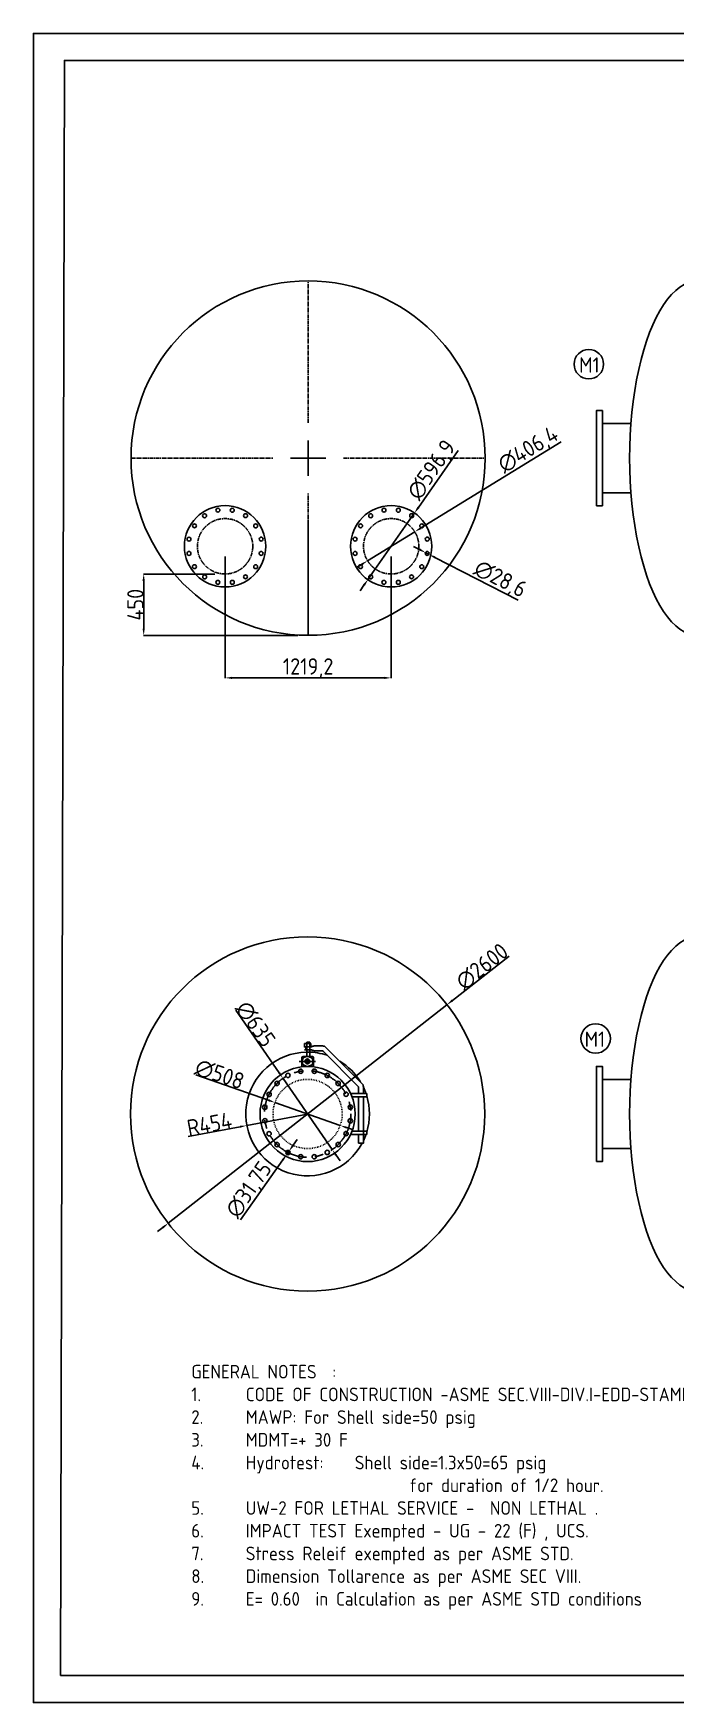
# Model space of a CAD drawing. Header units: inches. Extents: x 24244 to 45259, y -33 to 12215.
# Drawn here: x 24244 to 28959, y -33 to 12215 of the extents above; entities that cross this region are included whole.
import ezdxf

# ---------------------------------------------------------------- set-up
doc = ezdxf.new("R2010")
doc.units = ezdxf.units.IN
doc.header["$LTSCALE"] = 40
doc.header["$MEASUREMENT"] = 0
for name, pattern in [('ACAD_ISO02W100', [15, 12, -3]), ('ACAD_ISO03W100', [30, 12, -18]), ('CENTER', [50.8, 31.75, -6.35, 6.35, -6.35]), ('CENTER2', [1.125, 0.75, -0.125, 0.125, -0.125])]:
    doc.linetypes.add(name, pattern=pattern)
doc.layers.add('fitting', color=7, linetype='CENTER2')
doc.styles.get("Standard").update_dxf_attribs({"font": 'isocp.shx', "height": 110, "bigfont": '@extfont2.shx'})
doc.dimstyles.new('ISO-25', dxfattribs={"dimtxt": 120, "dimasz": 50, "dimexe": 1.25, "dimexo": 75, "dimtad": 1, "dimtxsty": 'Standard', "dimcen": 0, "dimclrd": 1, "dimclre": 1, "dimclrt": 1, "dimazin": 0, "dimtfac": 1, "dimtmove": 0, "dimatfit": 3, "dimfxl": 1, "dimtfillclr": 1, "dimarcsym": 0})

# ---------------------------------------------------------------- blocks, each defined once
blk = doc.blocks.new('*U196')
at = {"color": 0, "linetype": 'CENTER2', "transparency": 16777216}
for p, q in [((0, 260), (0, 1300.12)), ((-1300.12, 0), (-260, 0)), ((260, 0), (1300.12, 0)), ((0, -1300.12), (0, -260))]:
    blk.add_line(p, q, dxfattribs=at)
at = {"color": 0, "linetype": 'Continuous', "transparency": 16777216}
for p, q in [((0, -130), (0, 130)), ((-130, 0), (130, 0))]:
    blk.add_line(p, q, dxfattribs=at)
blk = doc.blocks.new('*D197')
at = {"color": 1, "lineweight": -2, "transparency": 16777216}
for p, q in [((25651, 8377), (25651, 7485)), ((26871, 8377), (26871, 7485)), ((25701, 7486), (26821, 7486))]:
    blk.add_line(p, q, dxfattribs=at)
at = {"color": 1, "transparency": 16777216}
for points in [[(25701, 7494), (25701, 7478), (25651, 7486)], [(26821, 7494), (26821, 7478), (26871, 7486)]]:
    blk.add_solid(points, dxfattribs=at)
at = {"layer": 'Defpoints', "color": 0, "transparency": 16777216}
for p in [(25651, 8452), (26871, 8452), (26871, 7486)]:
    blk.add_point(p, dxfattribs=at)
at = {"color": 1, "transparency": 16777216, "insert": (26261, 7556), "char_height": 120, "attachment_point": 5}
blk.add_mtext('1219,2', dxfattribs=at)
blk = doc.blocks.new('*D198')
at = {"color": 1, "lineweight": -2, "transparency": 16777216}
for p, q in [((28119, 9219), (27086, 8584)), ((26697, 8345), (27044, 8558)), ((26655, 8319), (26612, 8293))]:
    blk.add_line(p, q, dxfattribs=at)
at = {"color": 1, "transparency": 16777216}
for points in [[(27082, 8591), (27091, 8577), (27044, 8558)], [(26650, 8326), (26659, 8312), (26697, 8345)]]:
    blk.add_solid(points, dxfattribs=at)
at = {"layer": 'Defpoints', "color": 0, "transparency": 16777216}
for p in [(27044, 8558), (26697, 8345)]:
    blk.add_point(p, dxfattribs=at)
at = {"color": 1, "transparency": 16777216, "insert": (27880, 9154), "char_height": 120, "attachment_point": 5, "rotation": 31.5611}
blk.add_mtext('∅406,4', dxfattribs=at)
blk = doc.blocks.new('*D199')
at = {"color": 1, "lineweight": -2, "transparency": 16777216}
for p, q in [((25576, 8248), (25052, 8248)), ((25054, 8198), (25054, 7848)), ((26186, 7798), (25052, 7798))]:
    blk.add_line(p, q, dxfattribs=at)
at = {"color": 1, "transparency": 16777216}
for points in [[(25045, 8198), (25062, 8198), (25054, 8248)], [(25045, 7848), (25062, 7848), (25054, 7798)]]:
    blk.add_solid(points, dxfattribs=at)
at = {"layer": 'Defpoints', "color": 0, "transparency": 16777216}
for p in [(25651, 8248), (25054, 7798), (26261, 7798)]:
    blk.add_point(p, dxfattribs=at)
at = {"color": 1, "transparency": 16777216, "insert": (24993, 8023), "char_height": 120, "attachment_point": 5, "rotation": 90}
blk.add_mtext('450', dxfattribs=at)
blk = doc.blocks.new('*D202')
at = {"color": 1, "lineweight": -2, "transparency": 16777216}
for p, q in [((25437, 4574), (25970, 4387)), ((26497, 4202), (26017, 4370)), ((26544, 4186), (26591, 4169))]:
    blk.add_line(p, q, dxfattribs=at)
at = {"color": 1, "transparency": 16777216}
for points in [[(25973, 4395), (25968, 4379), (26017, 4370)], [(26547, 4193), (26541, 4178), (26497, 4202)]]:
    blk.add_solid(points, dxfattribs=at)
at = {"layer": 'Defpoints', "color": 0, "transparency": 16777216}
for p in [(26017, 4370), (26497, 4202)]:
    blk.add_point(p, dxfattribs=at)
at = {"color": 1, "transparency": 16777216, "insert": (25611, 4577), "char_height": 120, "attachment_point": 5, "rotation": 340.6636}
blk.add_mtext('∅508', dxfattribs=at)
blk = doc.blocks.new('*U200')
at = {"ltscale": 0.25}
blk.add_circle((0, 0), 15.9, dxfattribs=at)
blk = doc.blocks.new('*U201')
at = {"color": 0, "linetype": 'ByBlock', "lineweight": -2, "transparency": 16777216}
for p, rotation in [((25789, 6528), 35.99999999999999), ((25877, 6574), 17.99999999999999), ((26074, 6574), 342.0000000000001), ((26162, 6528), 324), ((25673, 6370), 72), ((25719, 6458), 54), ((26232, 6458), 306), ((26277, 6370), 288), ((25658, 6272), 90), ((26293, 6272), 270), ((25673, 6173), 108), ((26277, 6173), 252), ((25719, 6085), 126), ((25789, 6015), 144), ((26162, 6015), 216), ((26232, 6085), 234), ((25877, 5970), 162.0000000000001), ((25975, 5954), 180), ((26074, 5970), 198)]:
    blk.add_blockref('*U200', p, dxfattribs=dict(at, rotation=rotation))
blk.add_blockref('*U200', (25975, 6589), dxfattribs=at)
blk = doc.blocks.new('*D203')
at = {"color": 1, "lineweight": -2, "transparency": 16777216}
for p, q in [((25381, 4122), (25762, 4193)), ((26257, 4286), (25811, 4202))]:
    blk.add_line(p, q, dxfattribs=at)
at = {"color": 1, "transparency": 16777216}
blk.add_solid([(25760, 4201), (25763, 4185), (25811, 4202)], dxfattribs=at)
at = {"layer": 'Defpoints', "color": 0, "transparency": 16777216}
for p in [(25811, 4202), (26257, 4286)]:
    blk.add_point(p, dxfattribs=at)
at = {"color": 1, "transparency": 16777216, "insert": (25536, 4212), "char_height": 120, "attachment_point": 5, "rotation": 10.6343}
blk.add_mtext('R454', dxfattribs=at)
blk = doc.blocks.new('*D204')
at = {"color": 1, "lineweight": -2, "transparency": 16777216}
for p, q in [((26151, 4057), (26180, 4098)), ((25765, 3509), (26075, 3949)), ((26122, 4016), (26104, 3990))]:
    blk.add_line(p, q, dxfattribs=at)
at = {"color": 1, "transparency": 16777216}
for points in [[(26144, 4062), (26158, 4052), (26122, 4016)], [(26068, 3954), (26082, 3945), (26104, 3990)]]:
    blk.add_solid(points, dxfattribs=at)
at = {"layer": 'Defpoints', "color": 0, "transparency": 16777216}
for p in [(26104, 3990), (26122, 4016)]:
    blk.add_point(p, dxfattribs=at)
at = {"color": 1, "transparency": 16777216, "insert": (25833, 3726), "char_height": 120, "attachment_point": 5, "rotation": 54.8603}
blk.add_mtext('∅31,75', dxfattribs=at)
blk = doc.blocks.new('*D205')
at = {"color": 1, "lineweight": -2, "transparency": 16777216}
for p, q in [((25731, 5047), (26048, 4588)), ((26438, 4025), (26077, 4547)), ((26466, 3984), (26495, 3943))]:
    blk.add_line(p, q, dxfattribs=at)
at = {"color": 1, "transparency": 16777216}
for points in [[(26055, 4593), (26041, 4584), (26077, 4547)], [(26473, 3989), (26459, 3979), (26438, 4025)]]:
    blk.add_solid(points, dxfattribs=at)
at = {"layer": 'Defpoints', "color": 0, "transparency": 16777216}
for p in [(26077, 4547), (26438, 4025)]:
    blk.add_point(p, dxfattribs=at)
at = {"color": 1, "transparency": 16777216, "insert": (25874, 4946), "char_height": 120, "attachment_point": 5, "rotation": 304.6763}
blk.add_mtext('∅635', dxfattribs=at)
blk = doc.blocks.new('*U206')
blk.add_circle((0, 0), 14.3)
blk = doc.blocks.new('*U207')
at = {"color": 0, "linetype": 'ByBlock', "lineweight": -2, "transparency": 16777216}
for p, rotation in [((19798, 9816), 45.00000000000001), ((19885, 9874), 22.49999999999999), ((20092, 9874), 337.5000000000001), ((20180, 9816), 315), ((19739, 9728), 67.5), ((20238, 9728), 292.5000000000001), ((19719, 9625), 90), ((20259, 9625), 270), ((19739, 9522), 112.5), ((19798, 9434), 135), ((20180, 9434), 225), ((20238, 9522), 247.5), ((19885, 9376), 157.5), ((19989, 9355), 180), ((20092, 9376), 202.5)]:
    blk.add_blockref('*U206', p, dxfattribs=dict(at, rotation=rotation))
blk.add_blockref('*U206', (19989, 9895), dxfattribs=at)
blk = doc.blocks.new('*U208')
blk.add_circle((0, 0), 14.3)
blk = doc.blocks.new('*U209')
at = {"color": 0, "linetype": 'ByBlock', "lineweight": -2, "transparency": 16777216}
for p, rotation in [((19798, 9816), 45.00000000000001), ((19885, 9874), 22.49999999999999), ((20092, 9874), 337.5000000000001), ((20180, 9816), 315), ((19739, 9728), 67.5), ((20238, 9728), 292.5000000000001), ((19719, 9625), 90), ((20259, 9625), 270), ((19739, 9522), 112.5), ((19798, 9434), 135), ((20180, 9434), 225), ((20238, 9522), 247.5), ((19885, 9376), 157.5), ((19989, 9355), 180), ((20092, 9376), 202.5)]:
    blk.add_blockref('*U208', p, dxfattribs=dict(at, rotation=rotation))
blk.add_blockref('*U208', (19989, 9895), dxfattribs=at)
blk = doc.blocks.new('*D210')
at = {"color": 1, "lineweight": -2, "transparency": 16777216}
for p, q in [((27363, 9155), (27070, 8737)), ((26700, 8207), (27042, 8696)), ((26671, 8166), (26642, 8125))]:
    blk.add_line(p, q, dxfattribs=at)
at = {"color": 1, "transparency": 16777216}
for points in [[(27063, 8742), (27077, 8732), (27042, 8696)], [(26664, 8171), (26678, 8161), (26700, 8207)]]:
    blk.add_solid(points, dxfattribs=at)
at = {"layer": 'Defpoints', "color": 0, "transparency": 16777216}
for p in [(27042, 8696), (26700, 8207)]:
    blk.add_point(p, dxfattribs=at)
at = {"color": 1, "transparency": 16777216, "insert": (27174, 9007), "char_height": 120, "attachment_point": 5, "rotation": 55.0351}
blk.add_mtext('∅596,9', dxfattribs=at)
blk = doc.blocks.new('*D211')
at = {"color": 1, "lineweight": -2, "transparency": 16777216}
for p, q in [((27078, 8428), (27034, 8451)), ((27123, 8405), (27148, 8392)), ((27802, 8057), (27192, 8370))]:
    blk.add_line(p, q, dxfattribs=at)
at = {"color": 1, "transparency": 16777216}
for points in [[(27082, 8436), (27074, 8421), (27123, 8405)], [(27196, 8377), (27189, 8362), (27148, 8392)]]:
    blk.add_solid(points, dxfattribs=at)
at = {"layer": 'Defpoints', "color": 0, "transparency": 16777216}
for p in [(27123, 8405), (27148, 8392)]:
    blk.add_point(p, dxfattribs=at)
at = {"color": 1, "transparency": 16777216, "insert": (27668, 8204), "char_height": 120, "attachment_point": 5, "rotation": 332.8443}
blk.add_mtext('∅28,6', dxfattribs=at)
blk = doc.blocks.new('*D232')
at = {"color": 1, "lineweight": -2, "transparency": 16777216}
for p, q in [((27736, 5445), (27320, 5119)), ((25234, 3484), (27280, 5088)), ((25195, 3453), (25155, 3423))]:
    blk.add_line(p, q, dxfattribs=at)
at = {"color": 1, "transparency": 16777216}
for points in [[(27315, 5126), (27325, 5112), (27280, 5088)], [(25189, 3460), (25200, 3447), (25234, 3484)]]:
    blk.add_solid(points, dxfattribs=at)
at = {"layer": 'Defpoints', "color": 0, "transparency": 16777216}
for p in [(27280, 5088), (25234, 3484)]:
    blk.add_point(p, dxfattribs=at)
at = {"color": 1, "transparency": 16777216, "insert": (27538, 5367), "char_height": 120, "attachment_point": 5, "rotation": 38.0872}
blk.add_mtext('∅2600', dxfattribs=at)

msp = doc.modelspace()

# ---------------------------------------------------------------- linework, layer by layer
msp.add_line((26260.941, 7798.406), (26260.941, 8648.406))
at = {"ltscale": 0.25}
for p, q in [((26274.666, 4777.937), (26239.666, 4777.937)), ((26268.031, 4813.407), (26251.505, 4813.407)), ((26251.505, 4813.407), (26251.505, 4802.937)), ((26256.196, 4813.407), (26272.722, 4813.407)), ((26272.722, 4813.407), (26272.722, 4802.937)), ((26306.102, 4785.437), (26367.166, 4785.437)), ((26214.666, 4698.013), (26214.666, 4632.842)), ((26214.666, 4672.218), (26223.405, 4697.996)), ((26214.666, 4672.218), (26221.861, 4648.523)), ((26223.405, 4697.996), (26248.461, 4707.471)), ((26225.67, 4708.999), (26288.662, 4708.999)), ((26274.666, 4757.937), (26233.632, 4757.937)), ((26251.505, 4757.974), (26251.505, 4708.999)), ((26289.415, 4696.967), (26264.666, 4707.218)), ((26272.722, 4757.974), (26272.722, 4708.999)), ((26299.666, 4672.218), (26289.415, 4696.967)), ((26299.666, 4672.218), (26289.415, 4647.469)), ((26299.666, 4698.013), (26299.666, 4632.842)), ((26306.102, 4750.437), (26357.118, 4750.437)), ((26373.266, 4744.338), (26626.335, 4491.269)), ((26391.915, 4775.186), (26656.165, 4510.936)), ((26221.861, 4648.523), (26246.278, 4637.505)), ((26289.415, 4647.469), (26264.666, 4637.218)), ((26572.564, 4436.187), (26691.416, 4436.187)), ((26666.416, 4411.187), (26583.28, 4411.187)), ((26631.416, 4436.187), (26631.416, 4481.817)), ((26666.416, 4436.187), (26666.416, 4486.187)), ((26666.416, 4486.187), (26666.416, 4486.187)), ((26666.416, 4411.187), (26691.416, 4411.187)), ((26691.416, 4411.187), (26691.416, 4436.187)), ((26572.564, 4136.187), (26666.416, 4136.187)), ((26666.416, 4161.187), (26583.28, 4161.187)), ((26631.416, 4071.19), (26666.416, 4071.19))]:
    msp.add_line(p, q, dxfattribs=at)
at = {"linetype": 'ACAD_ISO02W100', "ltscale": 0.05}
for p, q in [((26251.505, 4802.937), (26251.505, 4757.937)), ((26272.722, 4802.937), (26272.722, 4757.937))]:
    msp.add_line(p, q, dxfattribs=at)
at = {"linetype": 'CENTER', "ltscale": 0.25}
msp.add_line((26315.104, 4672.218), (26195.859, 4672.218), dxfattribs=at)
at = {"linetype": 'ACAD_ISO03W100', "ltscale": 0.25}
msp.add_line((26611.762, 4136.187), (26648.006, 4136.187), dxfattribs=at)
at = {"ltscale": 0.2}
for points in [[(45258.872, -32.751), (24243.895, -32.751), (24243.895, 12214.906), (45258.872, 12214.906)], [(26244.681, 4757.937), (26244.681, 4757.937), (26244.681, 4777.937), (26244.681, 4777.937)]]:
    msp.add_lwpolyline(points, close=True, dxfattribs=at)
for points in [[(45086.249, 12016.071), (24471.36, 12016.071), (24444.216, 167.288), (45059.105, 167.288)], [(28377.89, 8749.156), (28420.79, 8749.156), (28420.79, 9447.656), (28377.89, 9447.656)], [(28377.89, 3936.937), (28420.79, 3936.937), (28420.79, 4635.437), (28377.89, 4635.437)]]:
    msp.add_lwpolyline(points, close=True)
for points in [[(28630.427, 9352.406), (28420.79, 9352.406), (28420.79, 8844.406), (28630.427, 8844.406)], [(28630.427, 4540.187), (28420.79, 4540.187), (28420.79, 4032.187), (28630.427, 4032.187)]]:
    msp.add_lwpolyline(points)
at = {"ltscale": 0.25}
for points in [[(26233.632, 4802.937), (26279.886, 4802.937), (26279.841, 4778.699), (26233.632, 4777.937)], [(26631.416, 4411.187), (26666.416, 4411.187), (26666.416, 4161.187), (26631.416, 4161.187)], [(26631.416, 4071.19), (26666.416, 4071.19), (26666.416, 4136.187), (26631.416, 4136.187)], [(26666.416, 4161.187), (26691.416, 4161.187), (26691.416, 4136.187), (26666.416, 4136.187)]]:
    msp.add_lwpolyline(points, close=True, dxfattribs=at)
for centre, radius in [((26260.941, 9098.406), 1300), ((28321.354, 9787.477), 108.086), ((25651.341, 8451.606), 298.45), ((26870.541, 8451.606), 298.45), ((28371.404, 4840.502), 108.086)]:
    msp.add_circle(centre, radius)
at = {"ltscale": 0.2}
msp.add_circle((26257.166, 4286.187), 1300, dxfattribs=at)
at = {"linetype": 'ACAD_ISO02W100', "ltscale": 0.25}
msp.add_circle((26255.482, 4672.218), 17.5, dxfattribs=at)
at = {"ltscale": 0.25}
for centre, radius in [((26255.482, 4672.218), 9.5), ((26257.166, 4286.187), 349.25)]:
    msp.add_circle(centre, radius, dxfattribs=at)
at = {"linetype": 'ACAD_ISO03W100', "ltscale": 0.01}
msp.add_circle((26257.166, 4286.187), 254, dxfattribs=at)
at = {"ltscale": 0.25}
for centre, radius, start, end in [((26266.733, 4849.798), 72.297, 276.2997126, 293.1411001), ((26306.727, 4752.83), 32.613, 91.0979155, 110.7998937), ((26367.166, 4750.437), 35, 45, 90), ((26226.808, 4696.855), 12.197, 95.3504955, 174.5538982), ((26266.733, 4686.077), 72.297, 66.8588999, 83.7002874), ((26287.525, 4696.855), 12.197, 354.5538982, 84.6495045), ((26306.727, 4783.045), 32.613, 249.2001063, 268.9020845), ((26356.456, 4724.26), 26.186, 50.0628646, 88.5514474), ((26618.347, 4480.882), 13.103, 355.9119521, 52.4358622), ((26631.416, 4486.187), 35, 0, 45)]:
    msp.add_arc(centre, radius, start, end, dxfattribs=at)
at = {"ltscale": 0.01}
for start, end in [(91.199008, 331.734206), (71.5689666, 90.0727912), (31.2854969, 58.7145031), (19.2928417, 25.653097), (343.0378711, 16.9621289), (334.346903, 340.7071583)]:
    msp.add_arc((26257.166, 4286.187), 454, start, end, dxfattribs=at)
for centre in [(29120.79, 9098.406), (29120.79, 4286.187)]:
    msp.add_ellipse(centre, major_axis=(0, 1300), ratio=0.384615385, start_param=6.283185307, end_param=9.424777961)
at = {"layer": 'fitting'}
for centre in [(25651.341, 8451.606), (26870.541, 8451.606)]:
    msp.add_circle(centre, 203.2, dxfattribs=at)
at = {"layer": 'fitting', "linetype": 'CENTER', "ltscale": 0.25}
msp.add_circle((26257.166, 4286.187), 317.5, dxfattribs=at)

# ---------------------------------------------------------------- block references
at = {"linetype": 'CENTER2'}
msp.add_blockref('*U196', (26260.941, 9098.406), dxfattribs=at)
for name, p, rotation in [('*U207', (7924.36, -4887.97), 11.25), ('*U209', (9143.56, -4887.97), 11.25), ('*U201', (1582.605, -5971.64), 9)]:
    msp.add_blockref(name, p, dxfattribs=dict(rotation=rotation))

# ---------------------------------------------------------------- texts
at = {"lineweight": 9, "insert": (25403.365, 2445.419), "char_height": 100, "width": 4509.3929, "attachment_point": 1}
msp.add_mtext('GENERAL NOTES  :\\P1.^ICODE OF CONSTRUCTION -ASME SEC.VIII-DIV.I-EDD-STAMPED.\\P2.^IMAWP: For Shell side=50 psig  \\P3.^IMDMT=+ 30 F\\P4.^IHydrotest:^IShell side=1.3x50=65 psig \\P^I^I^I^Ifor duration of 1/2 hour. \\P5.^IUW-2 FOR LETHAL SERVICE -  NON LETHAL .\\P6.^IIMPACT TEST Exempted - UG - 22 (F) , UCS. \\P7.^IStress Releif exempted as per ASME STD.\\P8.^IDimension Tollarence as per ASME SEC VIII.\\P9.^IE= 0.60  in Calculation as per ASME STD conditions', dxfattribs=at)
at = {"layer": 'fitting'}
for p in [(28250.735, 9725.628), (28291.039, 4778.653)]:
    msp.add_text('M1', height=112.5, dxfattribs=at).set_placement(p)

# ---------------------------------------------------------------- dimensions: what is measured, and where the dimension line sits
for p1, p2, picture, middle in [((26697.398, 8345.249), (27043.684, 8557.962), '*D198', (27916.937, 9094.374)), ((27122.532, 8405.478), (27147.979, 8392.424), '*D211', (27636.082, 8142.051)), ((25233.971, 3484.269), (27280.361, 5088.105), '*D232', (27575.081, 5319.089)), ((26437.804, 4025.082), (26076.528, 4547.293), '*D205', (25824.636, 4911.392)), ((26496.838, 4202.084), (26017.494, 4370.29), '*D202', (25590.519, 4520.119)), ((26122.161, 4016.275), (26103.887, 3990.311), '*D204', (25889.652, 3685.934))]:
    dim = msp.add_diameter_dim_2p(p1=p1, p2=p2, dimstyle='ISO-25')
    dim.commit()
    dim.dimension.update_dxf_attribs({"geometry": picture, "text_midpoint": middle, "dimtype": 163})
dim = msp.add_diameter_dim_2p(p1=(26699.507, 8207.025), p2=(27041.576, 8696.187), dimstyle='ISO-25')
dim.commit()
dim.dimension.update_dxf_attribs({"geometry": '*D210', "text_midpoint": (27173.731, 9006.613)})
dim = msp.add_linear_dim(base=(26870.541, 7486.046), p1=(25651.341, 8451.606), p2=(26870.541, 8451.606), dimstyle='ISO-25')
dim.commit()
dim.dimension.update_dxf_attribs({"geometry": '*D197', "text_midpoint": (26260.941, 7555.682)})
dim = msp.add_linear_dim(base=(25053.539, 7798.406), p1=(25651.341, 8248.406), p2=(26260.941, 7798.406), angle=90, dimstyle='ISO-25')
dim.commit()
dim.dimension.update_dxf_attribs({"geometry": '*D199', "text_midpoint": (24992.914, 8023.406)})
dim = msp.add_radius_dim(center=(26257.166, 4286.187), mpoint=(25810.964, 4202.406), dimstyle='ISO-25')
dim.commit()
dim.dimension.update_dxf_attribs({"geometry": '*D203', "text_midpoint": (25535.764, 4212.418)})

doc.saveas('drawing.dxf')
